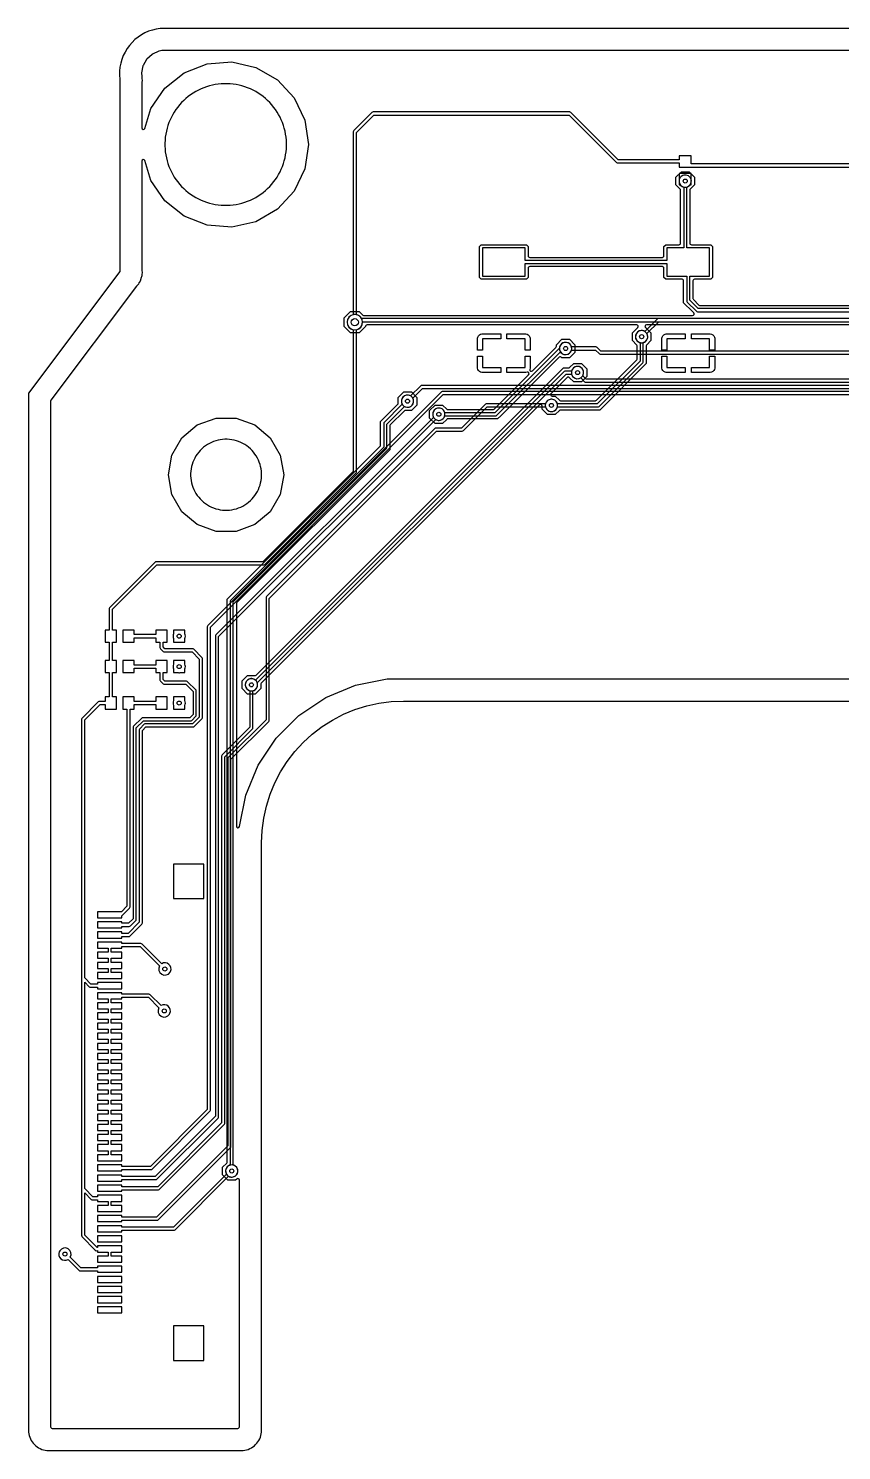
# Model space of a CAD drawing. Header units: millimetres. Extents: x 0 to 104, y 0 to 91.
# Drawn here: x 0 to 40.1, y 20.8 to 91 of the extents above; entities that cross this region are included whole.
import ezdxf

# ---------------------------------------------------------------- set-up
doc = ezdxf.new("R2010")
doc.units = ezdxf.units.MM

msp = doc.modelspace()

# ---------------------------------------------------------------- linework, layer by layer
at = {"layer": '16_copper'}
for points in [[(97.408, 89.908), (6.592, 89.908, 0.047335), (6.577, 89.906), (6.446, 89.881, 0.058971), (6.429, 89.876), (6.117, 89.735, 0.078698), (6.097, 89.721), (5.843, 89.491, 0.078717), (5.828, 89.472), (5.659, 89.174, 0.0787), (5.65, 89.152), (5.581, 88.816, 0.044259), (5.58, 88.798), (5.581, 88.757, 0.119107), (5.592, 88.717), (5.592, 88.565, 0.027674), (5.593, 88.556), (5.61, 88.405, 0.222385), (5.592, 88.334), (5.592, 86.087, 0.860577), (5.741, 86.064), (6.044, 87.045), (6.731, 88.053), (7.684, 88.813), (8.82, 89.259), (10.036, 89.35), (11.225, 89.079), (12.281, 88.469), (13.11, 87.575), (13.64, 86.476), (13.821, 85.27), (13.64, 84.064), (13.11, 82.965), (12.281, 82.071), (11.225, 81.461), (10.036, 81.19), (8.82, 81.281), (7.684, 81.727), (6.731, 82.487), (6.044, 83.495), (5.741, 84.476, 0.860577), (5.592, 84.453), (5.592, 79.083, 0.035485), (5.593, 79.072), (5.612, 78.939), (5.595, 78.872, 0.062787), (5.592, 78.853), (5.592, 78.783), (5.541, 78.659, 0.035482), (5.537, 78.648), (5.504, 78.518), (5.462, 78.463, 0.062793), (5.453, 78.446), (5.426, 78.381), (5.331, 78.286, 0.035491), (5.324, 78.278), (1.107, 72.656, 0.162276), (1.092, 72.611), (1.092, 21.968, 0.414214), (1.168, 21.892), (10.332, 21.892, 0.414214), (10.408, 21.968), (10.408, 34.15, 0.668179), (10.278, 34.204), (10.218, 34.144), (9.841, 34.144), (9.574, 34.411), (9.574, 34.789), (9.779, 34.993, 0.198912), (9.801, 35.047), (9.801, 62.824), (17.349, 70.372, 0.198912), (17.371, 70.426), (17.371, 71.595), (18.222, 72.445, 0.198912), (18.244, 72.499), (18.244, 72.789), (18.511, 73.056), (18.889, 73.056), (19.156, 72.789), (19.156, 72.411), (18.889, 72.144), (18.599, 72.144, 0.198912), (18.545, 72.122), (17.851, 71.428, 0.198912), (17.829, 71.374), (17.829, 70.205), (10.281, 62.657, 0.198912), (10.258, 62.603), (10.258, 51.619, 0.906347), (10.409, 51.604), (10.719, 53.16), (11.329, 54.633), (12.214, 55.958), (13.342, 57.086), (14.667, 57.971), (16.14, 58.581), (17.703, 58.892), (47.416, 58.892)], [(57.511, 76.372), (30.49, 76.372, 0.668179), (30.436, 76.242), (30.706, 75.972), (30.706, 75.595), (30.501, 75.39, 0.198912), (30.479, 75.336), (30.479, 74.455), (28.188, 72.165), (26.247, 72.165, 0.198912), (26.193, 72.142), (25.989, 71.938), (25.611, 71.938), (25.344, 72.204), (25.344, 72.36, 0.668179), (25.214, 72.414), (11.478, 58.678, 0.198912), (11.456, 58.624), (11.456, 58.411), (11.189, 58.144), (10.811, 58.144), (10.544, 58.411), (10.544, 58.789), (10.811, 59.056), (11.178, 59.056, 0.198912), (11.231, 59.078), (26.394, 74.24), (26.641, 74.24, 0.198912), (26.695, 74.263), (26.9, 74.467), (27.277, 74.467), (27.544, 74.2), (27.544, 73.823), (27.277, 73.556), (26.9, 73.556), (26.695, 73.761, 0.472457), (26.561, 73.761), (25.779, 72.979, 0.668179), (25.833, 72.849), (25.989, 72.849), (26.193, 72.644, 0.198912), (26.247, 72.622), (27.967, 72.622, 0.198912), (28.021, 72.644), (29.999, 74.622, 0.198912), (30.021, 74.676), (30.021, 75.336, 0.198912), (29.999, 75.39), (29.794, 75.595), (29.794, 75.972), (30.064, 76.242, 0.668179), (30.01, 76.372), (16.707, 76.372, 0.315117), (16.636, 76.322), (16.633, 76.316, 0.088342), (16.631, 76.28), (16.32, 75.969), (15.88, 75.969), (15.569, 76.28), (15.569, 76.72), (15.88, 77.031), (16.32, 77.031), (16.499, 76.851, 0.198912), (16.553, 76.829), (32.764, 76.829, 0.668189), (32.818, 76.959), (32.754, 77.023), (32.754, 77.023), (32.321, 77.455), (32.321, 78.541, 0.414214), (32.245, 78.618), (31.437, 78.618), (31.348, 78.707), (31.348, 79.165, 0.414214), (31.271, 79.241), (24.729, 79.241, 0.414214), (24.652, 79.165), (24.652, 78.707), (24.563, 78.618), (22.337, 78.618), (22.248, 78.707), (22.248, 80.233), (22.337, 80.322), (24.563, 80.322), (24.652, 80.233), (24.652, 79.775, 0.414214), (24.729, 79.699), (31.271, 79.699, 0.414214), (31.348, 79.775), (31.348, 80.233), (31.437, 80.322), (32.095, 80.322, 0.414214), (32.171, 80.399), (32.171, 83.018, 0.198912), (32.149, 83.072), (31.944, 83.276), (31.944, 83.654), (32.211, 83.921), (32.589, 83.921), (32.856, 83.654), (32.856, 83.276), (32.651, 83.072, 0.198912), (32.629, 83.018), (32.629, 80.399, 0.414214), (32.705, 80.322), (33.663, 80.322), (33.752, 80.233), (33.752, 78.707), (33.663, 78.618), (32.855, 78.618, 0.414214), (32.779, 78.541), (32.779, 77.676, 0.198912), (32.801, 77.622), (33.077, 77.346, 0.198912), (33.131, 77.324), (51.469, 77.324, 0.668179)], [(57.584, 77.171), (33.036, 77.171), (32.626, 77.582), (32.626, 78.77), (33.6, 78.77), (33.6, 80.17), (32.476, 80.17), (32.476, 83.171, 0.991067), (32.329, 83.761), (32.284, 83.746, 0.719711), (32.324, 83.171), (32.324, 80.17), (31.5, 80.17), (31.5, 79.546), (24.5, 79.546), (24.5, 80.17), (22.4, 80.17), (22.4, 78.77), (24.5, 78.77), (24.5, 79.394), (31.5, 79.394), (31.5, 78.77), (32.474, 78.77), (32.474, 77.55, 0.198912), (32.496, 77.496), (32.951, 77.041, 0.198912), (33.005, 77.019), (57.552, 77.019)], [(57.637, 76.677), (16.435, 76.677, 0.986438), (15.76, 76.332), (15.785, 76.289, 0.766711), (16.478, 76.524), (57.606, 76.524)]]:
    msp.add_lwpolyline(points, format="xyb", dxfattribs=at)
for points in [[(22.146, 75.122), (22.146, 75.703), (22.163, 75.768), (22.197, 75.826), (22.244, 75.873), (22.302, 75.907), (22.367, 75.924), (23.298, 75.924), (23.298, 75.67), (22.4, 75.67), (22.4, 75.122)], [(24.5, 75.122), (24.5, 75.67), (23.602, 75.67), (23.602, 75.924), (24.533, 75.924), (24.598, 75.907), (24.656, 75.873), (24.703, 75.826), (24.737, 75.768), (24.754, 75.703), (24.754, 75.122)], [(31.246, 75.122), (31.246, 75.703), (31.263, 75.768), (31.297, 75.826), (31.344, 75.873), (31.402, 75.907), (31.467, 75.924), (32.398, 75.924), (32.398, 75.67), (31.5, 75.67), (31.5, 75.122)], [(33.6, 75.122), (33.6, 75.67), (32.702, 75.67), (32.702, 75.924), (33.633, 75.924), (33.698, 75.907), (33.756, 75.873), (33.803, 75.826), (33.837, 75.768), (33.854, 75.703), (33.854, 75.122)], [(22.367, 74.016), (22.302, 74.033), (22.244, 74.067), (22.197, 74.114), (22.163, 74.172), (22.146, 74.237), (22.146, 74.818), (22.4, 74.818), (22.4, 74.27), (23.298, 74.27), (23.298, 74.016)], [(31.467, 74.016), (31.402, 74.033), (31.344, 74.067), (31.297, 74.114), (31.263, 74.172), (31.246, 74.237), (31.246, 74.818), (31.5, 74.818), (31.5, 74.27), (32.398, 74.27), (32.398, 74.016)], [(32.702, 74.27), (33.6, 74.27), (33.6, 74.818), (33.854, 74.818), (33.854, 74.237), (33.837, 74.172), (33.803, 74.114), (33.756, 74.067), (33.698, 74.033), (33.633, 74.016), (32.702, 74.016)], [(9.257, 66.172), (8.329, 66.51), (7.574, 67.144), (7.08, 67.998), (6.909, 68.97), (7.08, 69.942), (7.574, 70.796), (8.329, 71.43), (9.257, 71.768), (10.243, 71.768), (11.171, 71.43), (11.926, 70.796), (12.42, 69.942), (12.591, 68.97), (12.42, 67.998), (11.926, 67.144), (11.171, 66.51), (10.243, 66.172)]]:
    msp.add_lwpolyline(points, close=True, dxfattribs=at)
for points in [[(25.871, 72.097, 0.277191), (26.094, 72.317), (28.093, 72.317, 0.198912), (28.147, 72.339), (30.304, 74.496, 0.198912), (30.326, 74.55), (30.326, 75.49, 0.991067), (30.179, 76.079), (30.134, 76.065, 0.719711), (30.174, 75.49), (30.174, 74.582), (28.062, 72.469), (26.094, 72.469), (26.081, 72.51), (26.059, 72.552), (26.031, 72.591), (25.998, 72.624), (25.959, 72.653), (25.916, 72.674), (25.871, 72.689), (25.824, 72.696), (25.776, 72.696), (25.729, 72.689), (25.684, 72.674), (25.641, 72.653), (25.602, 72.624), (25.569, 72.591), (25.541, 72.552), (25.519, 72.51), (25.504, 72.464), (25.497, 72.417), (25.497, 72.369), (25.504, 72.322), (25.519, 72.277), (25.541, 72.234), (25.569, 72.196), (25.602, 72.162), (25.641, 72.134), (25.684, 72.112), (25.729, 72.097), (25.776, 72.09), (25.824, 72.09)], [(20.056, 71.5), (19.789, 71.767), (19.789, 72.144), (20.056, 72.411), (20.433, 72.411), (20.638, 72.206, 0.198912), (20.692, 72.184), (22.918, 72.184, 0.198912), (22.972, 72.206), (24.672, 73.906, 0.767343), (24.598, 74.033), (24.533, 74.016), (23.602, 74.016), (23.602, 74.27), (24.5, 74.27), (24.5, 74.818), (24.754, 74.818), (24.754, 74.237), (24.737, 74.172, 0.767343), (24.864, 74.098), (26.022, 75.256, 0.198912), (26.044, 75.31), (26.044, 75.389), (26.311, 75.656), (26.689, 75.656), (26.956, 75.389), (26.956, 75.011), (26.689, 74.744), (26.311, 74.744, 0.539566), (26.18, 74.768), (23.296, 71.883), (23.139, 71.727), (20.692, 71.727, 0.198912), (20.638, 71.704), (20.433, 71.5)], [(20.316, 71.66, 0.277191), (20.539, 71.879), (23.045, 71.879, 0.198912), (23.098, 71.902), (26.24, 75.043, 0.927357), (26.781, 75.316), (26.759, 75.359, 0.668176), (26.204, 75.271), (26.197, 75.224), (26.197, 75.215), (23.013, 72.032), (20.539, 72.032), (20.526, 72.072), (20.504, 72.114), (20.476, 72.153), (20.442, 72.187), (20.404, 72.215), (20.361, 72.236), (20.316, 72.251), (20.268, 72.259), (20.221, 72.259), (20.174, 72.251), (20.128, 72.236), (20.086, 72.215), (20.047, 72.187), (20.013, 72.153), (19.985, 72.114), (19.964, 72.072), (19.949, 72.026), (19.941, 71.979), (19.941, 71.932), (19.949, 71.884), (19.964, 71.839), (19.985, 71.796), (20.013, 71.758), (20.047, 71.724), (20.086, 71.696), (20.128, 71.674), (20.174, 71.66), (20.221, 71.652), (20.268, 71.652)], [(11.071, 58.304, 0.445307), (11.286, 58.701), (26.52, 73.935), (26.794, 73.935, 0.991067), (27.384, 74.083), (27.369, 74.128, 0.719711), (26.794, 74.088), (26.488, 74.088, 0.198912), (26.435, 74.065), (11.199, 58.83), (11.198, 58.831), (11.159, 58.859), (11.116, 58.881), (11.071, 58.896), (11.024, 58.903), (10.976, 58.903), (10.929, 58.896), (10.884, 58.881), (10.841, 58.859), (10.802, 58.831), (10.769, 58.798), (10.741, 58.759), (10.719, 58.716), (10.704, 58.671), (10.697, 58.624), (10.697, 58.576), (10.704, 58.529), (10.719, 58.484), (10.741, 58.441), (10.769, 58.402), (10.802, 58.369), (10.841, 58.341), (10.884, 58.319), (10.929, 58.304), (10.976, 58.297), (11.024, 58.297)], [(10.101, 34.304, 0.781086), (10.106, 34.894), (10.106, 62.698), (17.654, 70.246, 0.198912), (17.676, 70.3), (17.676, 71.468), (18.546, 72.338, 0.991065), (18.859, 72.859), (18.816, 72.881, 0.719709), (18.438, 72.446), (17.546, 71.554, 0.198912), (17.524, 71.5), (17.524, 70.332), (9.976, 62.783, 0.198912), (9.953, 62.73), (9.953, 34.894), (9.913, 34.881), (9.871, 34.859), (9.832, 34.831), (9.798, 34.798), (9.77, 34.759), (9.749, 34.716), (9.734, 34.671), (9.726, 34.624), (9.726, 34.576), (9.734, 34.529), (9.749, 34.484), (9.77, 34.441), (9.798, 34.402), (9.832, 34.369), (9.871, 34.341), (9.913, 34.319), (9.959, 34.304), (10.006, 34.297), (10.053, 34.297)]]:
    msp.add_lwpolyline(points, format="xyb", close=True, dxfattribs=at)
at = {"layer": '1_copper'}
for points in [[(51.2, 84.311), (32.7, 84.311), (32.7, 84.715), (32.1, 84.715), (32.1, 84.511), (29.097, 84.511), (26.754, 86.854, 0.198912), (26.7, 86.876), (17, 86.876, 0.198912), (16.946, 86.854), (16.046, 85.954, 0.198912), (16.024, 85.9), (16.024, 76.871, 0.815538), (16.024, 76.129), (16.024, 69.132), (11.568, 64.676), (6.3, 64.676, 0.198912), (6.246, 64.654), (4.011, 62.419, 0.198912), (3.989, 62.365), (3.989, 61.3), (3.785, 61.3), (3.785, 60.7), (3.989, 60.7), (3.989, 59.8), (3.785, 59.8), (3.785, 59.2), (3.989, 59.2), (3.989, 58), (3.785, 58), (3.785, 57.776), (3.5, 57.776, 0.198912), (3.446, 57.754), (2.646, 56.954, 0.198912), (2.624, 56.9), (2.624, 31.4), (2.625, 31.392, 0.169977), (2.646, 31.346), (3.296, 30.696, 0.355453), (3.4, 30.674), (3.4, 30.6), (3.924, 30.6), (3.924, 30.4), (3.4, 30.4), (3.4, 30.1), (4.6, 30.1), (4.6, 30.4), (4.076, 30.4), (4.076, 30.6), (4.6, 30.6), (4.6, 30.9), (3.4, 30.9), (3.4, 30.826), (3.382, 30.826), (2.776, 31.432), (2.776, 33.516), (3.096, 33.196, 0.198912), (3.15, 33.174), (3.4, 33.174), (3.4, 33.1), (3.924, 33.1), (3.924, 32.9), (3.4, 32.9), (3.4, 32.6), (4.6, 32.6), (4.6, 32.9), (4.076, 32.9), (4.076, 33.1), (4.6, 33.1), (4.6, 33.4), (3.4, 33.4), (3.4, 33.326), (3.182, 33.326), (2.776, 33.732), (2.776, 43.916), (2.996, 43.696, 0.198912), (3.05, 43.674), (3.4, 43.674), (3.4, 43.6), (4.6, 43.6), (4.6, 43.9), (3.4, 43.9), (3.4, 43.826), (3.082, 43.826), (2.776, 44.132), (2.776, 56.868), (3.532, 57.624), (3.785, 57.624), (3.785, 57.4), (4.345, 57.4), (4.345, 58), (4.141, 58), (4.141, 59.2), (4.345, 59.2), (4.345, 59.8), (4.141, 59.8), (4.141, 60.7), (4.345, 60.7), (4.345, 61.3), (4.141, 61.3), (4.141, 62.333), (6.332, 64.524), (11.6, 64.524, 0.198912), (11.654, 64.546), (16.154, 69.046, 0.198912), (16.176, 69.1), (16.176, 76.129, 0.815538), (16.176, 76.871), (16.176, 85.868), (17.032, 86.724), (26.668, 86.724), (29.011, 84.381, 0.198912), (29.065, 84.359), (32.1, 84.359), (32.1, 84.155), (32.7, 84.155), (32.7, 84.159), (51.2, 84.159)], [(65.906, 76.676), (31.066, 76.676, 0.198912), (31.013, 76.654), (30.404, 76.045), (30.366, 76.065), (30.321, 76.079), (30.274, 76.087), (30.226, 76.087), (30.179, 76.079), (30.134, 76.065), (30.091, 76.043), (30.052, 76.015), (30.019, 75.981), (29.991, 75.943), (29.969, 75.9), (29.954, 75.855), (29.947, 75.807), (29.947, 75.76), (29.954, 75.713), (29.969, 75.667), (29.991, 75.625), (30.019, 75.586), (30.052, 75.552), (30.091, 75.524), (30.134, 75.503), (30.179, 75.488), (30.226, 75.48), (30.274, 75.48), (30.321, 75.488, 0.503887), (30.512, 75.938), (31.098, 76.524), (65.906, 76.524, 0.991067)], [(63.8, 73.076), (20.431, 73.076, 0.198912), (20.377, 73.054), (8.846, 61.523, 0.198912), (8.824, 61.469), (8.824, 37.632), (6.018, 34.826), (4.6, 34.826), (4.6, 34.9), (3.4, 34.9), (3.4, 34.6), (4.6, 34.6), (4.6, 34.674), (6.05, 34.674, 0.198912), (6.104, 34.696), (8.954, 37.546, 0.198912), (8.976, 37.6), (8.976, 61.437), (20.463, 72.924), (63.768, 72.924)]]:
    msp.add_lwpolyline(points, format="xyb", dxfattribs=at)
for points in [[(32.471, 83.169, 0.176703), (32.644, 83.285), (32.7, 83.285), (32.7, 83.421, 0.073051), (32.7, 83.509), (32.7, 83.845), (32.1, 83.845), (32.1, 83.509, 0.073051), (32.1, 83.421), (32.1, 83.285), (32.156, 83.285), (32.169, 83.267), (32.202, 83.234), (32.241, 83.206), (32.284, 83.184), (32.329, 83.169), (32.376, 83.162), (32.424, 83.162)], [(67.871, 74.704, 1), (67.729, 75.296), (67.684, 75.281, 0.235339), (67.506, 75.076), (28.232, 75.076), (28.054, 75.254, 0.198912), (28, 75.276), (26.794, 75.276, 0.991067), (26.204, 75.129), (26.219, 75.084, 0.719711), (26.794, 75.124), (27.968, 75.124), (28.146, 74.946, 0.198912), (28.2, 74.924), (67.506, 74.924), (67.519, 74.884), (67.541, 74.841), (67.569, 74.802), (67.602, 74.769), (67.641, 74.741), (67.684, 74.719), (67.729, 74.704), (67.776, 74.697), (67.824, 74.697)], [(64.208, 73.537, 0.169977), (64.254, 73.558), (64.346, 73.65, 0.991065), (64.659, 74.171), (64.616, 74.193, 0.719709), (64.238, 73.758), (64.168, 73.688), (27.52, 73.688), (27.35, 73.858, 0.991065), (26.829, 74.171), (26.807, 74.128, 0.719709), (27.242, 73.75), (27.435, 73.558, 0.198912), (27.488, 73.535), (64.2, 73.535)], [(67.94, 68.79), (67.566, 68.79), (67.566, 72.31, 0.198912), (67.544, 72.364), (66.549, 73.359, 0.198912), (66.495, 73.381), (19.405, 73.381, 0.198912), (19.351, 73.359), (18.854, 72.862, 0.991065), (18.541, 72.341), (18.584, 72.319, 0.719709), (18.962, 72.754), (19.436, 73.229), (66.464, 73.229), (67.414, 72.278), (67.414, 68.79), (67.04, 68.79), (67.04, 66.79), (67.94, 66.79)], [(4.6, 32.174), (6.35, 32.174, 0.198912), (6.404, 32.196), (9.963, 35.756, 0.198912), (9.986, 35.81), (9.986, 54.924), (11.854, 56.792, 0.198912), (11.876, 56.846), (11.876, 62.868), (20.132, 71.124), (21.4, 71.124, 0.198912), (21.454, 71.146), (22.625, 72.317), (25.506, 72.317, 0.991067), (26.096, 72.464), (26.081, 72.51, 0.719711), (25.506, 72.469), (22.612, 72.469, 0.257585), (22.541, 72.449), (21.368, 71.276), (20.1, 71.276, 0.198912), (20.046, 71.254), (11.746, 62.954, 0.198912), (11.724, 62.9), (11.724, 56.877), (9.856, 55.009, 0.198912), (9.833, 54.955), (9.833, 35.841), (6.318, 32.326), (4.6, 32.326), (4.6, 32.4), (3.4, 32.4), (3.4, 32.1), (4.6, 32.1)], [(4.6, 34.174), (6.281, 34.174, 0.198912), (6.335, 34.196), (9.354, 37.215, 0.198912), (9.376, 37.269), (9.376, 60.979), (20.091, 71.694, 0.991065), (20.404, 72.215), (20.361, 72.236, 0.719709), (19.983, 71.801), (9.246, 61.065, 0.198912), (9.224, 61.011), (9.224, 37.301), (6.249, 34.326), (4.6, 34.326), (4.6, 34.4), (3.4, 34.4), (3.4, 34.1), (4.6, 34.1)], [(4.6, 46.174), (4.95, 46.174, 0.198912), (5.004, 46.196), (5.598, 46.791, 0.198912), (5.621, 46.845), (5.621, 56.342), (5.798, 56.519), (8.126, 56.519, 0.198912), (8.18, 56.541), (8.559, 56.92, 0.198912), (8.581, 56.974), (8.581, 59.895, 0.198912), (8.559, 59.949), (8.154, 60.354, 0.198912), (8.1, 60.376), (6.732, 60.376), (6.641, 60.467), (6.641, 60.7), (6.845, 60.7), (6.845, 61.3), (6.285, 61.3), (6.285, 61.076), (5.215, 61.076), (5.215, 61.3), (4.655, 61.3), (4.655, 60.7), (5.215, 60.7), (5.215, 60.924), (6.285, 60.924), (6.285, 60.7), (6.489, 60.7), (6.489, 60.435, 0.198912), (6.511, 60.381), (6.646, 60.246, 0.198912), (6.7, 60.224), (8.068, 60.224), (8.429, 59.864), (8.429, 57.005), (8.095, 56.671), (5.766, 56.671, 0.198912), (5.712, 56.649), (5.491, 56.428, 0.198912), (5.468, 56.374), (5.468, 46.876), (4.918, 46.326), (4.6, 46.326), (4.6, 46.4), (3.4, 46.4), (3.4, 46.1), (4.6, 46.1)], [(7.479, 60.7), (7.715, 60.7), (7.715, 60.882, 0.20262), (7.715, 61.118), (7.715, 61.3), (7.479, 61.3, 0.073051), (7.391, 61.3), (7.155, 61.3), (7.155, 61.118, 0.20262), (7.155, 60.882), (7.155, 60.7), (7.391, 60.7), (7.411, 60.697), (7.459, 60.697)], [(4.6, 46.674), (4.973, 46.674, 0.198912), (5.027, 46.696), (5.294, 46.963, 0.198912), (5.316, 47.017), (5.316, 56.468), (5.671, 56.824), (8, 56.824, 0.198912), (8.054, 56.846), (8.254, 57.046, 0.198912), (8.276, 57.1), (8.276, 58.3, 0.198912), (8.254, 58.354), (7.854, 58.754, 0.198912), (7.8, 58.776), (6.732, 58.776), (6.641, 58.867), (6.641, 59.2), (6.845, 59.2), (6.845, 59.8), (6.285, 59.8), (6.285, 59.576), (5.215, 59.576), (5.215, 59.8), (4.655, 59.8), (4.655, 59.2), (5.215, 59.2), (5.215, 59.424), (6.285, 59.424), (6.285, 59.2), (6.489, 59.2), (6.489, 58.835, 0.198912), (6.511, 58.781), (6.646, 58.646, 0.198912), (6.7, 58.624), (7.768, 58.624), (8.124, 58.268), (8.124, 57.132), (7.968, 56.976), (5.64, 56.976, 0.198912), (5.586, 56.954), (5.186, 56.554, 0.198912), (5.164, 56.5), (5.164, 47.048), (4.942, 46.826), (4.6, 46.826), (4.6, 46.9), (3.4, 46.9), (3.4, 46.6), (4.6, 46.6)], [(7.479, 59.2), (7.715, 59.2), (7.715, 59.382, 0.20262), (7.715, 59.618), (7.715, 59.8), (7.479, 59.8, 0.073051), (7.391, 59.8), (7.155, 59.8), (7.155, 59.618, 0.20262), (7.155, 59.382), (7.155, 59.2), (7.391, 59.2), (7.411, 59.197), (7.459, 59.197)], [(4.6, 33.674), (6.412, 33.674, 0.198912), (6.466, 33.696), (9.659, 36.889, 0.198912), (9.681, 36.943), (9.681, 55.05), (11.054, 56.423, 0.198912), (11.076, 56.477), (11.076, 58.306, 0.991067), (10.929, 58.896), (10.884, 58.881, 0.719711), (10.924, 58.306), (10.924, 56.508), (9.551, 55.135, 0.198912), (9.529, 55.082), (9.529, 36.974), (6.381, 33.826), (4.6, 33.826), (4.6, 33.9), (3.4, 33.9), (3.4, 33.6), (4.6, 33.6)], [(4.6, 47.193), (4.604, 47.196), (4.989, 47.581, 0.198912), (5.011, 47.635), (5.011, 57.4), (5.215, 57.4), (5.215, 57.624), (6.285, 57.624), (6.285, 57.4), (6.845, 57.4), (6.845, 58), (6.285, 58), (6.285, 57.776), (5.215, 57.776), (5.215, 58), (4.655, 58), (4.655, 57.4), (4.859, 57.4), (4.859, 47.667), (4.592, 47.4), (3.4, 47.4), (3.4, 47.1), (4.6, 47.1)], [(7.479, 57.4), (7.715, 57.4), (7.715, 57.582, 0.20262), (7.715, 57.818), (7.715, 58), (7.479, 58, 0.073051), (7.391, 58), (7.155, 58), (7.155, 57.818, 0.20262), (7.155, 57.582), (7.155, 57.4), (7.391, 57.4), (7.411, 57.397), (7.459, 57.397)], [(4.6, 44.4), (4.076, 44.4), (4.076, 44.6), (4.6, 44.6), (4.6, 44.9), (4.076, 44.9), (4.076, 45.1), (4.6, 45.1), (4.6, 45.4), (4.076, 45.4), (4.076, 45.6), (4.6, 45.6), (4.6, 45.674), (5.518, 45.674), (6.467, 44.725, 0.991065), (6.988, 44.412), (7.01, 44.455, 0.719709), (6.575, 44.833), (5.604, 45.804, 0.198912), (5.55, 45.826), (4.6, 45.826), (4.6, 45.9), (3.4, 45.9), (3.4, 45.6), (3.924, 45.6), (3.924, 45.4), (3.4, 45.4), (3.4, 45.1), (3.924, 45.1), (3.924, 44.9), (3.4, 44.9), (3.4, 44.6), (3.924, 44.6), (3.924, 44.4), (3.4, 44.4), (3.4, 44.1), (4.6, 44.1)], [(4.6, 35.4), (4.076, 35.4), (4.076, 35.6), (4.6, 35.6), (4.6, 35.9), (4.076, 35.9), (4.076, 36.1), (4.6, 36.1), (4.6, 36.4), (4.076, 36.4), (4.076, 36.6), (4.6, 36.6), (4.6, 36.9), (4.076, 36.9), (4.076, 37.1), (4.6, 37.1), (4.6, 37.4), (4.076, 37.4), (4.076, 37.6), (4.6, 37.6), (4.6, 37.9), (4.076, 37.9), (4.076, 38.1), (4.6, 38.1), (4.6, 38.4), (4.076, 38.4), (4.076, 38.6), (4.6, 38.6), (4.6, 38.9), (4.076, 38.9), (4.076, 39.1), (4.6, 39.1), (4.6, 39.4), (4.076, 39.4), (4.076, 39.6), (4.6, 39.6), (4.6, 39.9), (4.076, 39.9), (4.076, 40.1), (4.6, 40.1), (4.6, 40.4), (4.076, 40.4), (4.076, 40.6), (4.6, 40.6), (4.6, 40.9), (4.076, 40.9), (4.076, 41.1), (4.6, 41.1), (4.6, 41.4), (4.076, 41.4), (4.076, 41.6), (4.6, 41.6), (4.6, 41.9), (4.076, 41.9), (4.076, 42.1), (4.6, 42.1), (4.6, 42.4), (4.076, 42.4), (4.076, 42.6), (4.6, 42.6), (4.6, 42.9), (4.076, 42.9), (4.076, 43.1), (4.6, 43.1), (4.6, 43.174), (5.918, 43.174), (6.438, 42.654, 0.991065), (6.959, 42.341), (6.981, 42.384, 0.719709), (6.546, 42.762), (6.004, 43.304, 0.198912), (5.95, 43.326), (4.6, 43.326), (4.6, 43.4), (3.4, 43.4), (3.4, 43.1), (3.924, 43.1), (3.924, 42.9), (3.4, 42.9), (3.4, 42.6), (3.924, 42.6), (3.924, 42.4), (3.4, 42.4), (3.4, 42.1), (3.924, 42.1), (3.924, 41.9), (3.4, 41.9), (3.4, 41.6), (3.924, 41.6), (3.924, 41.4), (3.4, 41.4), (3.4, 41.1), (3.924, 41.1), (3.924, 40.9), (3.4, 40.9), (3.4, 40.6), (3.924, 40.6), (3.924, 40.4), (3.4, 40.4), (3.4, 40.1), (3.924, 40.1), (3.924, 39.9), (3.4, 39.9), (3.4, 39.6), (3.924, 39.6), (3.924, 39.4), (3.4, 39.4), (3.4, 39.1), (3.924, 39.1), (3.924, 38.9), (3.4, 38.9), (3.4, 38.6), (3.924, 38.6), (3.924, 38.4), (3.4, 38.4), (3.4, 38.1), (3.924, 38.1), (3.924, 37.9), (3.4, 37.9), (3.4, 37.6), (3.924, 37.6), (3.924, 37.4), (3.4, 37.4), (3.4, 37.1), (3.924, 37.1), (3.924, 36.9), (3.4, 36.9), (3.4, 36.6), (3.924, 36.6), (3.924, 36.4), (3.4, 36.4), (3.4, 36.1), (3.924, 36.1), (3.924, 35.9), (3.4, 35.9), (3.4, 35.6), (3.924, 35.6), (3.924, 35.4), (3.4, 35.4), (3.4, 35.1), (4.6, 35.1)], [(4.6, 31.674), (7.18, 31.674, 0.198912), (7.233, 31.696), (9.876, 34.338, 0.991065), (10.189, 34.859), (10.146, 34.881, 0.719709), (9.768, 34.446), (7.148, 31.826), (4.6, 31.826), (4.6, 31.9), (3.4, 31.9), (3.4, 31.6), (4.6, 31.6)], [(4.6, 29.9), (3.4, 29.9), (3.4, 29.826), (2.582, 29.826), (2.062, 30.346, 0.991065), (1.541, 30.659), (1.519, 30.616, 0.719709), (1.954, 30.238), (2.496, 29.696, 0.198912), (2.55, 29.674), (3.4, 29.674), (3.4, 29.6), (4.6, 29.6)]]:
    msp.add_lwpolyline(points, format="xyb", close=True, dxfattribs=at)
for points in [[(8.65, 49.75), (7.15, 49.75), (7.15, 48.05), (8.65, 48.05)], [(4.6, 31.4), (3.4, 31.4), (3.4, 31.1), (4.6, 31.1)], [(4.6, 29.4), (3.4, 29.4), (3.4, 29.1), (4.6, 29.1)], [(4.6, 28.9), (3.4, 28.9), (3.4, 28.6), (4.6, 28.6)], [(4.6, 28.4), (3.4, 28.4), (3.4, 28.1), (4.6, 28.1)], [(4.6, 27.9), (3.4, 27.9), (3.4, 27.6), (4.6, 27.6)], [(8.65, 26.95), (7.15, 26.95), (7.15, 25.25), (8.65, 25.25)]]:
    msp.add_lwpolyline(points, close=True, dxfattribs=at)
at = {"layer": 'drills_via_1_16'}
for centre, radius in [((32.4, 83.465), 0.1), ((16.1, 76.5), 0.175), ((30.25, 75.784), 0.1), ((26.5, 75.2), 0.1), ((27.088, 74.012), 0.1), ((18.7, 72.6), 0.1), ((25.8, 72.393), 0.1), ((20.245, 71.955), 0.1), ((7.435, 61), 0.1), ((7.435, 59.5), 0.1), ((11, 58.6), 0.1), ((7.435, 57.7), 0.1), ((6.729, 44.571), 0.1), ((6.7, 42.5), 0.1), ((10.03, 34.6), 0.1), ((1.8, 30.5), 0.1)]:
    msp.add_circle(centre, radius, dxfattribs=at)
at = {"layer": 'holes'}
for points in [[(12.73, 85.196), (12.73, 85.344), (12.723, 85.491), (12.708, 85.637), (12.687, 85.783), (12.658, 85.928), (12.622, 86.07), (12.579, 86.211), (12.53, 86.35), (12.473, 86.486), (12.41, 86.619), (12.341, 86.749), (12.265, 86.875), (12.183, 86.998), (12.096, 87.116), (12.002, 87.23), (11.903, 87.339), (11.799, 87.443), (11.69, 87.542), (11.576, 87.636), (11.458, 87.723), (11.335, 87.805), (11.209, 87.881), (11.079, 87.95), (10.946, 88.013), (10.81, 88.07), (10.671, 88.119), (10.53, 88.162), (10.388, 88.198), (10.243, 88.227), (10.097, 88.248), (9.951, 88.263), (9.804, 88.27), (9.656, 88.27), (9.509, 88.263), (9.363, 88.248), (9.217, 88.227), (9.072, 88.198), (8.93, 88.162), (8.789, 88.119), (8.65, 88.07), (8.514, 88.013), (8.381, 87.95), (8.251, 87.881), (8.125, 87.805), (8.002, 87.723), (7.884, 87.636), (7.77, 87.542), (7.661, 87.443), (7.557, 87.339), (7.458, 87.23), (7.364, 87.116), (7.277, 86.998), (7.195, 86.875), (7.119, 86.749), (7.05, 86.619), (6.987, 86.486), (6.93, 86.35), (6.881, 86.211), (6.838, 86.07), (6.802, 85.928), (6.773, 85.783), (6.752, 85.637), (6.737, 85.491), (6.73, 85.344), (6.73, 85.196), (6.737, 85.049), (6.752, 84.903), (6.773, 84.757), (6.802, 84.612), (6.838, 84.47), (6.881, 84.329), (6.93, 84.19), (6.987, 84.054), (7.05, 83.921), (7.119, 83.791), (7.195, 83.665), (7.277, 83.542), (7.364, 83.424), (7.458, 83.31), (7.557, 83.201), (7.661, 83.097), (7.77, 82.998), (7.884, 82.904), (8.002, 82.817), (8.125, 82.735), (8.251, 82.659), (8.381, 82.59), (8.514, 82.527), (8.65, 82.47), (8.789, 82.421), (8.93, 82.378), (9.072, 82.342), (9.217, 82.313), (9.363, 82.292), (9.509, 82.277), (9.656, 82.27), (9.804, 82.27), (9.951, 82.277), (10.097, 82.292), (10.243, 82.313), (10.388, 82.342), (10.53, 82.378), (10.671, 82.421), (10.81, 82.47), (10.946, 82.527), (11.079, 82.59), (11.209, 82.659), (11.335, 82.735), (11.458, 82.817), (11.576, 82.904), (11.69, 82.998), (11.799, 83.097), (11.903, 83.201), (12.002, 83.31), (12.096, 83.424), (12.183, 83.542), (12.265, 83.665), (12.341, 83.791), (12.41, 83.921), (12.473, 84.054), (12.53, 84.19), (12.579, 84.329), (12.622, 84.47), (12.658, 84.612), (12.687, 84.757), (12.708, 84.903), (12.723, 85.049), (12.73, 85.196)], [(11.5, 68.913), (11.5, 69.027), (11.493, 69.142), (11.478, 69.255), (11.455, 69.368), (11.426, 69.478), (11.389, 69.587), (11.345, 69.693), (11.294, 69.795), (11.237, 69.895), (11.173, 69.99), (11.103, 70.081), (11.028, 70.167), (10.947, 70.248), (10.861, 70.323), (10.77, 70.393), (10.675, 70.457), (10.575, 70.514), (10.473, 70.565), (10.367, 70.609), (10.258, 70.646), (10.148, 70.675), (10.035, 70.698), (9.922, 70.713), (9.807, 70.72), (9.693, 70.72), (9.578, 70.713), (9.465, 70.698), (9.352, 70.675), (9.242, 70.646), (9.133, 70.609), (9.027, 70.565), (8.925, 70.514), (8.825, 70.457), (8.73, 70.393), (8.639, 70.323), (8.553, 70.248), (8.472, 70.167), (8.397, 70.081), (8.327, 69.99), (8.263, 69.895), (8.206, 69.795), (8.155, 69.693), (8.111, 69.587), (8.074, 69.478), (8.045, 69.368), (8.022, 69.255), (8.007, 69.142), (8, 69.027), (8, 68.913), (8.007, 68.798), (8.022, 68.685), (8.045, 68.572), (8.074, 68.462), (8.111, 68.353), (8.155, 68.247), (8.206, 68.145), (8.263, 68.045), (8.327, 67.95), (8.397, 67.859), (8.472, 67.773), (8.553, 67.692), (8.639, 67.617), (8.73, 67.547), (8.825, 67.483), (8.925, 67.426), (9.027, 67.375), (9.133, 67.331), (9.242, 67.294), (9.352, 67.265), (9.465, 67.242), (9.578, 67.227), (9.693, 67.22), (9.807, 67.22), (9.922, 67.227), (10.035, 67.242), (10.148, 67.265), (10.258, 67.294), (10.367, 67.331), (10.473, 67.375), (10.575, 67.426), (10.675, 67.483), (10.77, 67.547), (10.861, 67.617), (10.947, 67.692), (11.028, 67.773), (11.103, 67.859), (11.173, 67.95), (11.237, 68.045), (11.294, 68.145), (11.345, 68.247), (11.389, 68.353), (11.426, 68.462), (11.455, 68.572), (11.478, 68.685), (11.493, 68.798), (11.5, 68.913)]]:
    msp.add_lwpolyline(points, close=True, dxfattribs=at)
at = {"layer": 'outline'}
msp.add_lwpolyline([(97.5, 91), (6.5, 91), (6.305, 90.97), (6.113, 90.922), (5.926, 90.859), (5.746, 90.779), (5.573, 90.684), (5.408, 90.574), (5.255, 90.45), (5.112, 90.313), (4.982, 90.164), (4.866, 90.005), (4.764, 89.836), (4.676, 89.658), (4.605, 89.474), (4.55, 89.285), (4.512, 89.091), (4.491, 88.895), (4.487, 88.697), (4.5, 88.5), (4.5, 79), (0, 73), (0, 21.8), (0, 21.8), (0.004, 21.713), (0.015, 21.626), (0.034, 21.541), (0.06, 21.458), (0.094, 21.377), (0.134, 21.3), (0.181, 21.226), (0.234, 21.157), (0.293, 21.093), (0.357, 21.034), (0.426, 20.981), (0.5, 20.934), (0.577, 20.894), (0.658, 20.86), (0.741, 20.834), (0.826, 20.815), (0.913, 20.804), (1, 20.8), (10.5, 20.8), (10.587, 20.804), (10.674, 20.815), (10.759, 20.834), (10.842, 20.86), (10.923, 20.894), (11, 20.934), (11.074, 20.981), (11.143, 21.034), (11.207, 21.093), (11.266, 21.157), (11.319, 21.226), (11.366, 21.3), (11.406, 21.377), (11.44, 21.458), (11.466, 21.541), (11.485, 21.626), (11.496, 21.713), (11.5, 21.8), (11.5, 50.8), (11.527, 51.41), (11.606, 52.016), (11.739, 52.612), (11.922, 53.194), (12.156, 53.758), (12.438, 54.3), (12.766, 54.815), (13.138, 55.3), (13.55, 55.75), (14, 56.162), (14.485, 56.534), (15, 56.862), (15.542, 57.144), (16.106, 57.378), (16.688, 57.561), (17.284, 57.694), (17.89, 57.773), (18.5, 57.8), (47, 57.8)], dxfattribs=at)

doc.saveas('drawing.dxf')
